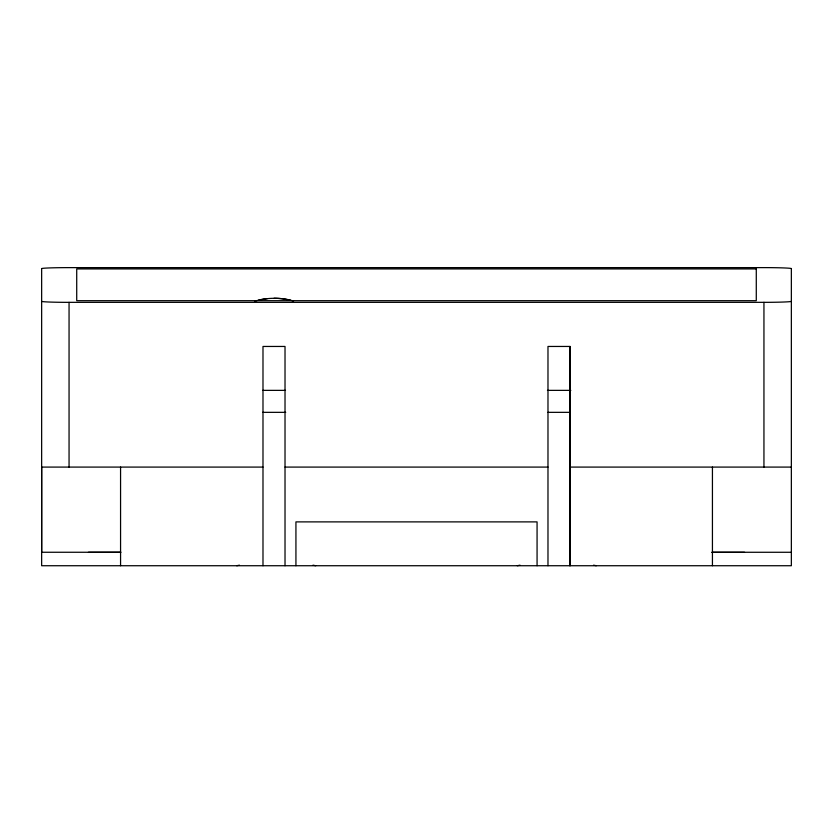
<?xml version="1.0" encoding="UTF-8"?>
<svg xmlns="http://www.w3.org/2000/svg" width="833" height="833" viewBox="0 0 833 833"><rect width="100%" height="100%" fill="white"/><g stroke="black" fill="none" stroke-linecap="round" stroke-linejoin="round"><path stroke-width="1.25" d="M570.011 346.455L570.001 565.732L570.011 346.455L547.979 346.455L547.979 565.732M236.749 565.732L239.415 565.159M517.335 565.732L520 565.159M41.66 301.307A27.406 1.031 0 0 0 69.056 302.348L763.944 302.337A27.406 1.031 0 0 0 791.34 301.307M262.728 390.365L285.511 390.365M547.458 390.365L570.824 390.365M262.687 412.345L285.729 412.345M547.989 412.345L570.084 412.345M262.989 467.084L41.65 467.084L41.65 552.258L120.983 552.258L88.454 552.279M285.021 467.084L547.979 467.084M570.001 467.084L791.35 467.084M712.028 552.269L791.35 552.279M712.017 552.289L744.535 552.289M593.585 565.159L596.251 565.732M313 565.159L315.665 565.732M791.35 268.642L791.35 565.732L41.65 565.732L41.65 268.642M763.944 302.337L763.944 467.084M712.434 467.084L712.434 565.732M537.066 565.732L537.066 521.885L295.934 521.885L295.934 565.732M285.021 565.732L285.021 346.455L262.989 346.455L262.989 565.732M120.566 467.084L120.566 565.732M69.056 302.337L69.056 467.084M254.544 301.265A67.952 67.952 0 0 1 293.539 301.036M41.556 268.642A27.02 1.02 0 0 1 67.567 267.632L765.444 267.622A27.02 1.02 0 0 1 791.444 268.642M274.057 298.287A67.962 67.942 -86.5 0 1 290.592 300.234M258.636 300.14A67.962 67.942 -86.5 0 1 267.403 298.651M756.281 268.924L76.719 268.924L76.719 300.692L756.281 300.692L756.281 268.924"/></g></svg>
